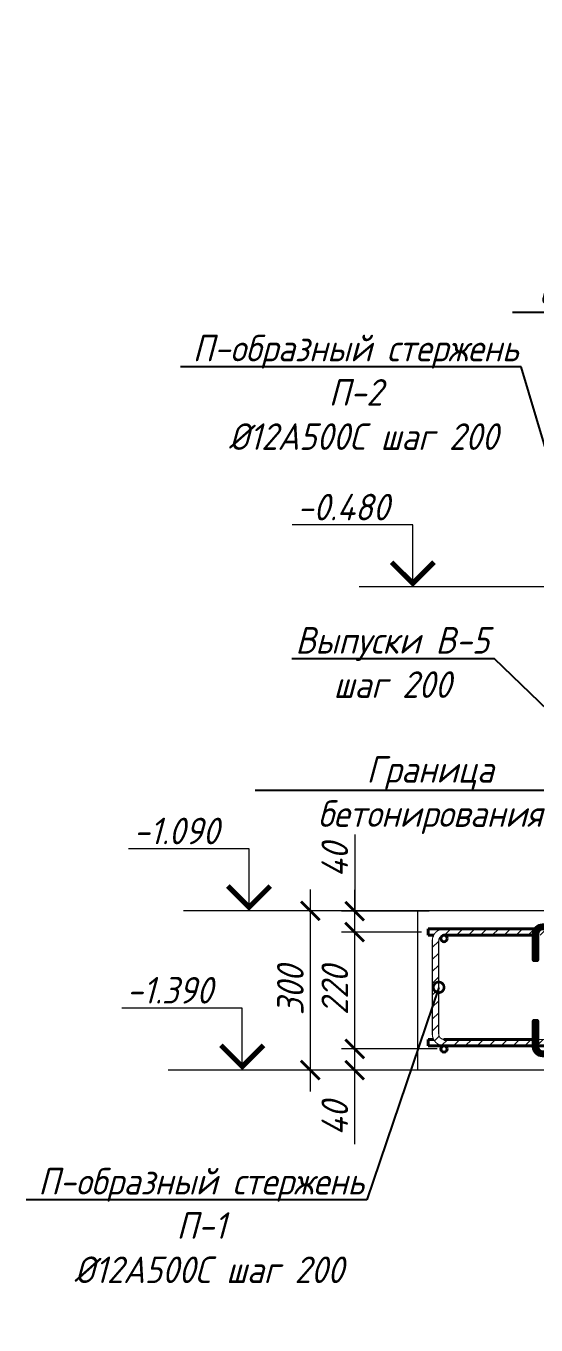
# Model space of a CAD drawing. Header units: millimetres. Extents: x 504091 to 2165846, y 135022 to 442887.
# Drawn here: x 1032832 to 1033791, y 180595 to 183041 of the extents above; entities that cross this region are included whole.
import ezdxf
from ezdxf import colors
from ezdxf.entities.mleader import LeaderData, LeaderLine
from ezdxf.math import Vec2, Vec3

# ---------------------------------------------------------------- set-up
doc = ezdxf.new("R2010")
doc.units = ezdxf.units.MM
doc.layers.get('Defpoints').update_dxf_attribs({"color": 255})
for name, color, linetype, lineweight in [('Арматура 12', 26, 'Continuous', 50), ('КР_Арматура 12', 174, 'Continuous', 40), ('Монолит тонкий', 204, 'Continuous', 9), ('Размер', 7, 'Continuous', 13), ('размеры', 7, 'Continuous', 9), ('Размеры КР', 164, 'Continuous', 9)]:
    doc.layers.add(name, color=color, linetype=linetype, lineweight=lineweight)
doc.styles.add('GOST 2.304_new', font='isocpeur.ttf', dxfattribs={"width": 0.9, "oblique": 15})
doc.dimstyles.new('SPDS 1_20', dxfattribs={"dimscale": 20, "dimtxt": 2.5, "dimasz": 1.77, "dimexe": 1.25, "dimexo": 0.625, "dimtad": 1, "dimdec": 0, "dimrnd": 0.001, "dimtxsty": 'GOST 2.304_new', "dimblk": 'ARCHTICK', "dimcen": 2.5, "dimdle": 2, "dimclrt": 256, "dimadec": 0, "dimazin": 2, "dimtfac": 0.75, "dimtdec": 0, "dimtmove": 1, "dimatfit": 3, "dimfxl": 0, "dimtolj": 1, "dimlwd": 9, "dimlwe": 9, "dimarcsym": 0})

# ---------------------------------------------------------------- blocks, each defined once
blk = doc.blocks.new('_DotSmall')
at = {"color": 0, "linetype": 'ByBlock', "lineweight": 35, "const_width": 0.5}
blk.add_lwpolyline([(-0.0625, 0, 1), (0.0625, 0, 1)], format="xyb", close=True, dxfattribs=at)
blk = doc.blocks.new('_ArchTick')
at = {"color": 0, "linetype": 'ByBlock', "const_width": 0.15}
blk.add_lwpolyline([(-0.5, -0.5), (0.5, 0.5)], dxfattribs=at)
blk = doc.blocks.new('*D1963')
at = {"layer": 'Defpoints', "color": 0, "lineweight": 20, "transparency": 16777216}
for p in [(1033450.3, 181114.9), (1033618.3, 181114.9), (1033568.3, 181074.9)]:
    blk.add_point(p, dxfattribs=at)
at = {"layer": 'Размеры КР', "color": 0, "lineweight": 9, "transparency": 16777216}
for p, q in [((1033450.3, 181034.9), (1033450.3, 181154.9)), ((1033605.8, 181114.9), (1033425.3, 181114.9)), ((1033555.8, 181074.9), (1033425.3, 181074.9)), ((1033450.3, 180935.4), (1033450.3, 181074.9))]:
    blk.add_line(p, q, dxfattribs=at)
at = {"layer": 'Размеры КР', "color": 0, "lineweight": 9, "transparency": 16777216, "xscale": 35.4, "yscale": 35.4, "zscale": 35.4}
for p, rotation in [((1033450.3, 181114.9), 90), ((1033450.3, 181074.9), 270)]:
    blk.add_blockref('_ArchTick', p, dxfattribs=dict(at, rotation=rotation))
at = {"layer": 'Размеры КР', "lineweight": 20, "transparency": 16777216, "insert": (1033412.8, 180983.8), "char_height": 50, "attachment_point": 5, "rotation": 90, "style": 'GOST 2.304_new'}
blk.add_mtext('\\A1;40', dxfattribs=at)
blk = doc.blocks.new('*D1964')
at = {"layer": 'Defpoints', "color": 0, "lineweight": 20, "transparency": 16777216}
for p in [(1033450.3, 181334.9), (1033588.3, 181334.9), (1033618.3, 181114.9)]:
    blk.add_point(p, dxfattribs=at)
at = {"layer": 'Размеры КР', "color": 0, "lineweight": 9, "transparency": 16777216}
for p, q in [((1033450.3, 181074.9), (1033450.3, 181374.9)), ((1033575.8, 181334.9), (1033425.3, 181334.9)), ((1033605.8, 181114.9), (1033425.3, 181114.9))]:
    blk.add_line(p, q, dxfattribs=at)
at = {"layer": 'Размеры КР', "color": 0, "lineweight": 9, "transparency": 16777216, "xscale": 35.4, "yscale": 35.4, "zscale": 35.4}
for p, rotation in [((1033450.3, 181334.9), 90), ((1033450.3, 181114.9), 270)]:
    blk.add_blockref('_ArchTick', p, dxfattribs=dict(at, rotation=rotation))
at = {"layer": 'Размеры КР', "lineweight": 20, "transparency": 16777216, "insert": (1033412.8, 181224.9), "char_height": 50, "attachment_point": 5, "rotation": 90, "style": 'GOST 2.304_new'}
blk.add_mtext('\\A1;220', dxfattribs=at)
blk = doc.blocks.new('*D1965')
at = {"layer": 'Defpoints', "color": 0, "lineweight": 20, "transparency": 16777216}
for p in [(1033450.3, 181374.4), (1033603, 181374.4), (1033588.3, 181334.9)]:
    blk.add_point(p, dxfattribs=at)
at = {"layer": 'Размеры КР', "color": 0, "lineweight": 9, "transparency": 16777216}
for p, q in [((1033450.3, 181518.8), (1033450.3, 181374.4)), ((1033450.3, 181294.9), (1033450.3, 181414.4)), ((1033590.5, 181374.4), (1033425.3, 181374.4)), ((1033575.8, 181334.9), (1033425.3, 181334.9))]:
    blk.add_line(p, q, dxfattribs=at)
at = {"layer": 'Размеры КР', "color": 0, "lineweight": 9, "transparency": 16777216, "xscale": 35.4, "yscale": 35.4, "zscale": 35.4}
for p, rotation in [((1033450.3, 181374.4), 90), ((1033450.3, 181334.9), 270)]:
    blk.add_blockref('_ArchTick', p, dxfattribs=dict(at, rotation=rotation))
at = {"layer": 'Размеры КР', "lineweight": 20, "transparency": 16777216, "insert": (1033412.8, 181470.3), "char_height": 50, "attachment_point": 5, "rotation": 90, "style": 'GOST 2.304_new'}
blk.add_mtext('\\A1;40', dxfattribs=at)
blk = doc.blocks.new('*D1966')
at = {"layer": 'Defpoints', "color": 0, "lineweight": 20, "transparency": 16777216}
for p in [(1033539.1, 181374.9), (1033366.7, 181074.9), (1033523.8, 181074.9)]:
    blk.add_point(p, dxfattribs=at)
at = {"layer": 'Размеры КР', "color": 0, "lineweight": 9, "transparency": 16777216}
for p, q in [((1033366.7, 181414.9), (1033366.7, 181034.9)), ((1033526.6, 181374.9), (1033341.7, 181374.9)), ((1033511.3, 181074.9), (1033341.7, 181074.9))]:
    blk.add_line(p, q, dxfattribs=at)
at = {"layer": 'Размеры КР', "color": 0, "lineweight": 9, "transparency": 16777216, "xscale": 35.4, "yscale": 35.4, "zscale": 35.4}
for p, rotation in [((1033366.7, 181374.9), 90), ((1033366.7, 181074.9), 270)]:
    blk.add_blockref('_ArchTick', p, dxfattribs=dict(at, rotation=rotation))
at = {"layer": 'Размеры КР', "lineweight": 20, "transparency": 16777216, "insert": (1033329.2, 181224.9), "char_height": 50, "attachment_point": 5, "rotation": 90, "style": 'GOST 2.304_new'}
blk.add_mtext('\\A1;300', dxfattribs=at)

msp = doc.modelspace()

# ---------------------------------------------------------------- hatches: boundary and pattern name
at = {"layer": 'Размер', "lineweight": 13, "transparency": 33554687}
h = msp.add_hatch(dxfattribs=at)
h.set_pattern_fill('ANSI31', color=256, scale=5)
h.set_pattern_definition([(45, (-20610.144, -26623.867), (-11.22532015, 11.22532015), [])])
edge = h.paths.add_edge_path()
edge.add_line((1034203.2729, 181340.8826), (1033618.2877, 181340.8826))
edge.add_arc((1033618.2877, 181318.9826), 21.9, 90, 180)
edge.add_line((1033596.3877, 181318.9826), (1033596.3877, 181142.7826))
edge.add_arc((1033618.2877, 181142.7826), 21.9, 180, 270)
edge.add_line((1033618.2877, 181120.8826), (1034202.4898, 181120.8826))
edge.add_line((1034202.4898, 181120.8826), (1034202.4898, 181132.8826))
edge.add_line((1034202.4898, 181132.8826), (1033618.2877, 181132.8826))
edge.add_arc((1033618.2877, 181142.7826), 9.9, 180, 270, ccw=False)
edge.add_line((1033608.3877, 181142.7826), (1033608.3877, 181318.9826))
edge.add_arc((1033618.2877, 181318.9826), 9.9, 90, 180, ccw=False)
edge.add_line((1033618.2877, 181328.8826), (1034203.2729, 181328.8826))
edge.add_line((1034203.2729, 181328.8826), (1034203.2729, 181340.8826))

# ---------------------------------------------------------------- linework, layer by layer
at = {"layer": 'Арматура 12', "lineweight": 53, "ltscale": 20, "const_width": 2}
msp.add_lwpolyline([(1033789.7521, 181340.8826), (1033618.2877, 181340.8826, 0.414213562), (1033596.3877, 181318.9826), (1033596.3877, 181142.7826, 0.414213562), (1033618.2877, 181120.8826), (1034202.4898, 181120.8826), (1034202.4898, 181132.8826), (1033618.2877, 181132.8826, -0.414213562), (1033608.3877, 181142.7826), (1033608.3877, 181318.9826, -0.414213562), (1033618.2877, 181328.8826), (1033786.6746, 181328.8826)], format="xyb", dxfattribs=at)
at = {"layer": 'Арматура 12', "lineweight": 53, "ltscale": 20}
for points in [[(1033812.1153, 181340.8826, 0.106610568), (1033807.803, 181341.7864), (1033803.9577, 181341.7864, 0.414213562), (1033793.4577, 181331.2864), (1033793.4577, 181282.3708), (1033787.4577, 181282.3708), (1033787.4577, 181331.2864, -0.414213562), (1033803.9577, 181347.7864), (1033807.803, 181347.7864, -0.242110317), (1033821.2367, 181340.8826, -0.242110317)], [(1033824.303, 181120.8826), (1033824.303, 181119.1264, -0.414213562), (1033807.803, 181102.6264), (1033803.9577, 181102.6264, -0.414213562), (1033787.4577, 181119.1264), (1033787.4577, 181168.0563), (1033793.4577, 181168.0563), (1033793.4577, 181119.1264, 0.414213562), (1033803.9577, 181108.6264), (1033807.803, 181108.6264, 0.414213562), (1033818.303, 181119.1264), (1033818.303, 181120.8826)]]:
    msp.add_lwpolyline(points, format="xyb", dxfattribs=at)
at = {"layer": 'КР_Арматура 12', "ltscale": 12}
for p, q in [((1033790.5352, 181340.8826), (1033588.2961, 181340.8826)), ((1033588.2961, 181340.8826), (1033588.2961, 181328.8826)), ((1033599.5362, 181328.8826), (1033588.2961, 181328.8826)), ((1033787.4577, 181328.8826), (1033618.2927, 181328.8826)), ((1033598.7531, 181132.8826), (1033588.2961, 181132.8826)), ((1033588.2961, 181132.8826), (1033588.2961, 181120.8826)), ((1034202.4898, 181120.8826), (1033588.2961, 181120.8826)), ((1033787.4577, 181132.8826), (1033618.2875, 181132.8826)), ((1033787.4577, 181120.8826), (1033618.2927, 181120.8826))]:
    msp.add_line(p, q, dxfattribs=at)
for centre in [(1033618.2961, 181322.8826), (1033618.2961, 181114.8826)]:
    msp.add_circle(centre, 6, dxfattribs=at)
at = {"layer": 'Монолит тонкий', "lineweight": 15, "ltscale": 100}
for p, q in [((1033868.2961, 181374.8928), (1033568.2961, 181374.8928)), ((1033568.2961, 181374.8928), (1033568.2961, 181074.8928)), ((1034619.5551, 181074.8928), (1033568.2961, 181074.8928))]:
    msp.add_line(p, q, dxfattribs=at)
at = {"layer": 'размеры', "ltscale": 50}
for points in [[(1033559.6238, 181984.8928), (1033559.6238, 182101.8143), (1033332.7752, 182101.8143)], [(1033251.526, 181374.8928), (1033251.526, 181491.8143), (1033024.6774, 181491.8143)], [(1033238.6834, 181074.8928), (1033238.6834, 181191.8143), (1033011.8347, 181191.8143)]]:
    msp.add_lwpolyline(points, dxfattribs=at)
at = {"layer": 'размеры', "ltscale": 50, "const_width": 9.6}
for points in [[(1033599.6238, 182031.681), (1033559.6238, 181991.681), (1033519.6238, 182031.681)], [(1033291.526, 181421.681), (1033251.526, 181381.681), (1033211.526, 181421.681)], [(1033278.6834, 181121.681), (1033238.6834, 181081.681), (1033198.6834, 181121.681)]]:
    msp.add_lwpolyline(points, dxfattribs=at)
at = {"layer": 'Размеры КР', "lineweight": 20}
for p, q in [((1033868.2961, 181984.8928), (1033458.7122, 181984.8928)), ((1033568.2961, 181374.8928), (1033128.3566, 181374.8928)), ((1033568.2961, 181074.8928), (1033099.1167, 181074.8928))]:
    msp.add_line(p, q, dxfattribs=at)

# ---------------------------------------------------------------- texts
at = {"layer": 'Размер', "ltscale": 20, "insert": (1034271.1124, 182991.4652), "char_height": 100, "width": 1023.708798, "attachment_point": 2, "style": 'GOST 2.304_new', "bg_fill": 2}
msp.add_mtext('\\A1;{\\W1;Узел 7\\P(М1:20)}', dxfattribs=at)
at = {"layer": 'размеры', "ltscale": 50, "style": 'GOST 2.304_new', "oblique": 15, "width": 0.9}
for s, p in [('-0.480', (1033341.7861, 182110.3287)), ('-1.090', (1033033.6882, 181500.3287)), ('-1.390', (1033020.8456, 181200.3287))]:
    msp.add_text(s, height=50, dxfattribs=at).set_placement(p)

# ---------------------------------------------------------------- dimensions: what is measured, and where the dimension line sits
at = {"layer": 'Размеры КР', "lineweight": 20}
for base, p1, p2, picture, middle in [((1033450.3182, 181374.3998), (1033588.2961, 181334.8826), (1033603.0492, 181374.3998), '*D1965', (1033425.1209, 181470.341)), ((1033450.3182, 181114.8826), (1033568.2961, 181074.8928), (1033618.2961, 181114.8826), '*D1963', (1033442.6913, 180983.8124))]:
    dim = msp.add_linear_dim(base=base, p1=p1, p2=p2, angle=90, dimstyle='SPDS 1_20', dxfattribs=at)
    dim.commit()
    dim.dimension.update_dxf_attribs({"geometry": picture, "text_midpoint": middle, "dimtype": 160})
for base, p1, p2, picture, middle in [((1033366.7469, 181074.8928), (1033539.0697, 181374.8928), (1033523.8117, 181074.8928), '*D1966', (1033329.2469, 181224.8928)), ((1033450.3182, 181334.8826), (1033618.2961, 181114.8826), (1033588.2961, 181334.8826), '*D1964', (1033412.8182, 181224.8826))]:
    dim = msp.add_linear_dim(base=base, p1=p1, p2=p2, angle=90, dimstyle='SPDS 1_20', dxfattribs=at)
    dim.commit()
    dim.dimension.update_dxf_attribs({"geometry": picture, "text_midpoint": middle})

# ---------------------------------------------------------------- leaders
at = {"layer": 'Размер', "ltscale": 20}
ml = msp.add_multileader_mtext('Standard', dxfattribs=at)
ml.set_content('\\A1;С-образные стержни\\P С-3 %%C8А240\\Pшаг 400х400\\Pв шахм. порядке ', color=256, style='GOST 2.304_new')
ml.set_leader_properties()
ml.set_arrow_properties(name='DOTSMALL')
ml.build(insert=Vec2(0, 0))
ml.multileader.update_dxf_attribs({"text_left_attachment_type": 6, "text_right_attachment_type": 6, "arrow_head_size": 40})
ctx = ml.context
ctx.base_point, ctx.char_height, ctx.arrow_head_size, ctx.landing_gap_size, ctx.plane_origin = Vec3(1033782.2612, 182501.8161), 50, 40, 0, Vec3(1031297.8572, 212464.1681)
ctx.left_attachment, ctx.right_attachment, ctx.text_align_type = 6, 6, 1
notes = []
notes.append((ctx, [(0, (1, 1, 0), (1034392.1459, 182501.8161), (-1, 0), 8, [(1, [(1034318.8629, 181896.9691)], 0, [])])]))
ctx.mtext.insert, ctx.mtext.rotation, ctx.mtext.width, ctx.mtext.alignment, ctx.mtext.flow_direction = Vec3(1034083.2036, 182566.8161), 6.283185307, 896.133701, 2, 5
ml = msp.add_multileader_mtext('Standard', dxfattribs=at)
ml.set_content('\\A1;П-образный стержень П-2\\P %%C12А500С шаг 200', color=256, style='GOST 2.304_new')
ml.set_leader_properties()
ml.set_arrow_properties(name='DOTSMALL')
ml.build(insert=Vec2(0, 0))
ml.multileader.update_dxf_attribs({"text_left_attachment_type": 6, "text_right_attachment_type": 6, "arrow_head_size": 40})
ctx = ml.context
ctx.base_point, ctx.char_height, ctx.arrow_head_size, ctx.landing_gap_size, ctx.plane_origin = Vec3(1033148.626, 182399.8021), 50, 40, 0, Vec3(1031143.4578, 212158.4107)
ctx.left_attachment, ctx.right_attachment, ctx.text_align_type = 6, 6, 1
notes.append((ctx, [(0, (1, 1, 0), (1033763.6133, 182399.8021), (-1, 0), 8, [(1, [(1033913.2961, 181896.1792)], 0, [])])]))
ctx.mtext.insert, ctx.mtext.rotation, ctx.mtext.width, ctx.mtext.alignment, ctx.mtext.flow_direction = Vec3(1033452.1197, 182459.8021), 6.283185307, 627.027399, 2, 5
ml = msp.add_multileader_mtext('Standard', dxfattribs=at)
ml.set_content('\\A1;Выпуски В-5\\Pшаг 200', color=256, style='GOST 2.304_new')
ml.set_leader_properties()
ml.set_arrow_properties(name='DOTSMALL')
ml.build(insert=Vec2(0, 0))
ml.multileader.update_dxf_attribs({"text_left_attachment_type": 6, "text_right_attachment_type": 6, "arrow_head_size": 40})
ctx = ml.context
ctx.base_point, ctx.char_height, ctx.arrow_head_size, ctx.landing_gap_size, ctx.plane_origin = Vec3(1033336.7619, 181849.4155), 50, 40, 0, Vec3(1012519.0129, 327846.2099)
ctx.left_attachment, ctx.right_attachment, ctx.text_align_type = 6, 6, 1
notes.append((ctx, [(0, (1, 1, 0), (1033713.5568, 181849.4155), (-1, 0), 8, [(0, [(1034024.6748, 181693.0096), (1033913.2961, 181656.957)], 0, [])])]))
ctx.mtext.insert, ctx.mtext.rotation, ctx.mtext.width, ctx.mtext.alignment, ctx.mtext.flow_direction = Vec3(1033521.1593, 181909.4155), 6.283185307, 537.489827, 2, 5
ml = msp.add_multileader_mtext('Standard', dxfattribs=at)
ml.set_content('\\A1;Граница бетонирования', color=256, style='GOST 2.304_new')
ml.set_leader_properties()
ml.set_arrow_properties(name='DOTSMALL')
ml.build(insert=Vec2(0, 0))
ml.multileader.update_dxf_attribs({"text_left_attachment_type": 6, "text_right_attachment_type": 6, "arrow_head_size": 40})
ctx = ml.context
ctx.base_point, ctx.char_height, ctx.arrow_head_size, ctx.landing_gap_size, ctx.plane_origin = Vec3(1033378.4746, 181601.4594), 50, 40, 0, Vec3(1012865.2602, 327775.2829)
ctx.left_attachment, ctx.right_attachment, ctx.text_align_type = 6, 6, 1
notes.append((ctx, [(0, (1, 1, 0), (1033813.872, 181601.4594), (-1, 0), 8, [(0, [(1033957.4073, 181374.8928), (1033969.5916, 181784.8928)], 0, [])])]))
ctx.mtext.insert, ctx.mtext.rotation, ctx.mtext.width, ctx.mtext.alignment, ctx.mtext.flow_direction = Vec3(1033592.1733, 181666.4594), 6.283185307, 537.489827, 2, 5
ml = msp.add_multileader_mtext('Standard', dxfattribs=at)
ml.set_content('\\A1;П-образный стержень П-1\\P %%C12А500С шаг 200', color=256, style='GOST 2.304_new')
ml.set_leader_properties()
ml.set_arrow_properties(name='DOTSMALL')
ml.build(insert=Vec2(0, 0))
ml.multileader.update_dxf_attribs({"text_left_attachment_type": 6, "text_right_attachment_type": 6, "arrow_head_size": 40})
ctx = ml.context
ctx.base_point, ctx.char_height, ctx.arrow_head_size, ctx.landing_gap_size, ctx.plane_origin = Vec3(1032858.0616, 180830.6579), 50, 40, 0, Vec3(1030852.8934, 210589.2665)
ctx.left_attachment, ctx.right_attachment, ctx.text_align_type = 6, 6, 1
notes.append((ctx, [(0, (1, 1, 0), (1033473.0489, 180830.6579), (-1, 0), 8, [(1, [(1033608.3877, 181230.8826)], 0, [])])]))
ctx.mtext.insert, ctx.mtext.rotation, ctx.mtext.width, ctx.mtext.alignment, ctx.mtext.flow_direction = Vec3(1033161.5552, 180890.6579), 6.283185307, 627.027399, 2, 5
ml = msp.add_multileader_mtext('Standard', dxfattribs=at)
ml.set_content('\\A1;С-образные стержни\\P С-1 %%C8А240 шаг 400х400\\Pв шахм. порядке ', color=256, style='GOST 2.304_new')
ml.set_leader_properties()
ml.set_arrow_properties(name='DOTSMALL')
ml.build(insert=Vec2(0, 0))
ml.multileader.update_dxf_attribs({"text_left_attachment_type": 6, "text_right_attachment_type": 6, "arrow_head_size": 40})
ctx = ml.context
ctx.base_point, ctx.char_height, ctx.arrow_head_size, ctx.landing_gap_size, ctx.plane_origin = Vec3(1033843.2208, 180762.5372), 50, 40, 0, Vec3(1031846.0563, 211015.7627)
ctx.left_attachment, ctx.right_attachment, ctx.text_align_type = 6, 6, 1
notes.append((ctx, [(1, (1, 1, 0), (1033835.2208, 180762.5372), (1, 0), 8, [(1, [(1033824.303, 181230.8826)], 0, [])])]))
ctx.mtext.insert, ctx.mtext.rotation, ctx.mtext.width, ctx.mtext.alignment, ctx.mtext.flow_direction = Vec3(1034261.7914, 180827.5372), 6.283185307, 1118.534933, 2, 5
for ctx, leaders in notes:
    for number, flags, end, landing, length, lines in leaders:
        leader = LeaderData()
        leader.index, (leader.has_last_leader_line, leader.has_dogleg_vector, leader.attachment_direction) = number, flags
        leader.last_leader_point, leader.dogleg_vector, leader.dogleg_length = Vec3(end), Vec3(landing), length
        for number, points, colour, breaks in lines:
            line = LeaderLine()
            line.index, line.vertices, line.color, line.breaks = number, Vec3.list(points), colors.encode_raw_color(colour), breaks
            leader.lines.append(line)
        ctx.leaders.append(leader)

doc.saveas('drawing.dxf')
